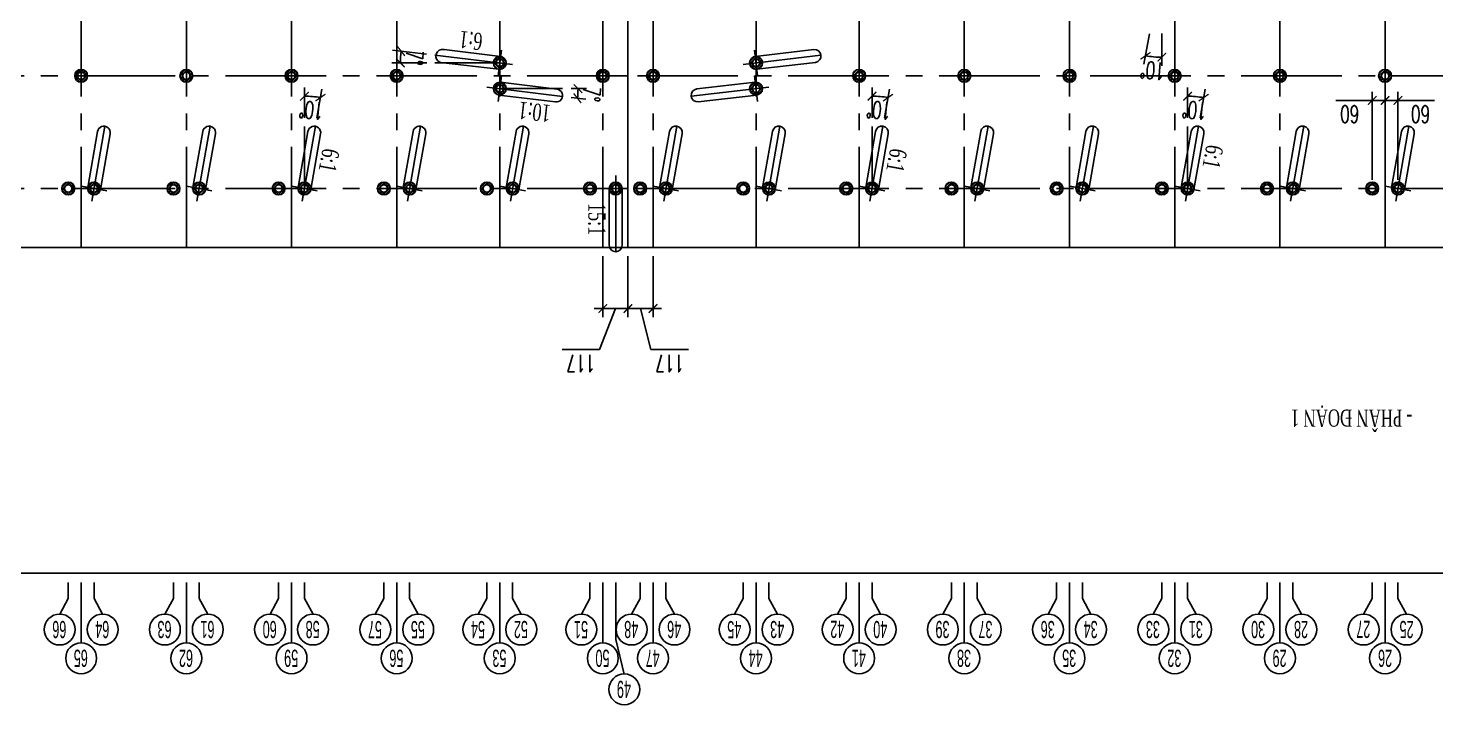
# Model space of a CAD drawing. Extents: x -57534 to 10615, y -13723 to 96319.
# Drawn here: x -20167 to -13610, y 45153 to 48304 of the extents above; entities that cross this region are included whole.
import ezdxf
from ezdxf.enums import TextEntityAlignment as Align

# ---------------------------------------------------------------- set-up
doc = ezdxf.new("R2010")
doc.units = 0
doc.header["$LTSCALE"] = 5
doc.header["$MEASUREMENT"] = 0
doc.linetypes.add('CENTER2', pattern=[1.125, 0.75, -0.125, 0.125, -0.125])
doc.layers.get('0').update_dxf_attribs({"linetype": 'CONTINUOUS'})
doc.layers.get('DEFPOINTS').update_dxf_attribs({"linetype": 'CONTINUOUS'})
for name, color, linetype in [('BORDER', 2, 'CONTINUOUS'), ('CENTER', 9, 'CENTER2'), ('DIMENSION', 4, 'CONTINUOUS'), ('HATCH', 7, 'CONTINUOUS'), ('Net vang', 2, 'CONTINUOUS'), ('PILE-D600', 20, 'CONTINUOUS'), ('TEXT', 3, 'CONTINUOUS')]:
    doc.layers.add(name, color=color, linetype=linetype)
doc.styles.add('DIM', font='romans.shx', dxfattribs={"width": 0.65})
doc.styles.get("Standard").update_dxf_attribs({"font": 'vn_vni.shx', "width": 0.9})
doc.styles.add('THUONG', font='vntimeh.shx', dxfattribs={"width": 0.65})
doc.dimstyles.new('400.Ph', dxfattribs={"dimscale": 400, "dimtxt": 0.2, "dimasz": 0.1, "dimexe": 0.1, "dimexo": 0.1, "dimgap": 0.06, "dimtad": 1, "dimdec": 0, "dimzin": 0, "dimdsep": 46, "dimtxsty": 'DIM', "dimblk": 'ARCHTICK', "dimcen": 0.15, "dimdle": 0.1, "dimclrd": 256, "dimclre": 7, "dimclrt": 6, "dimadec": 0, "dimazin": 0, "dimtfac": 1, "dimtdec": 0, "dimtix": 1, "dimtmove": 0, "dimatfit": 3, "dimfxl": 1, "dimtolj": 1, "dimtzin": 0, "dimarcsym": 0})

# ---------------------------------------------------------------- blocks, each defined once
blk = doc.blocks.new('_ArchTick')
at = {"color": 0, "linetype": 'ByBlock', "const_width": 0.15}
blk.add_lwpolyline([(-0.5, -0.5), (0.5, 0.5)], dxfattribs=at)
blk = doc.blocks.new('*D97')
at = {"layer": 'DEFPOINTS', "color": 0}
for p in [(-12849.1, 15143.5), (-50569.1, 13627.7), (-12849.1, 13627.7)]:
    blk.add_point(p, dxfattribs=at)
at = {"layer": 'DIMENSION', "color": 7, "lineweight": -2}
for p, q in [((-50569.1, 13667.7), (-50569.1, 15183.5)), ((-12849.1, 13667.7), (-12849.1, 15183.5))]:
    blk.add_line(p, q, dxfattribs=at)
at = {"layer": 'DIMENSION', "lineweight": -2}
blk.add_line((-50609.1, 15143.5), (-12809.1, 15143.5), dxfattribs=at)
at = {"layer": 'DIMENSION', "lineweight": -2, "xscale": 40, "yscale": 40, "zscale": 40, "rotation": 180}
blk.add_blockref('_ArchTick', (-50569.1, 15143.5), dxfattribs=at)
at = {"layer": 'DIMENSION', "lineweight": -2, "xscale": 40, "yscale": 40, "zscale": 40}
blk.add_blockref('_ArchTick', (-12849.1, 15143.5), dxfattribs=at)
at = {"layer": 'DIMENSION', "color": 6, "insert": (-31669.1, 15207.5), "char_height": 80, "attachment_point": 5, "style": 'DIM'}
blk.add_mtext('\\A1;37720', dxfattribs=at)
blk = doc.blocks.new('*D381')
at = {"layer": 'DEFPOINTS', "color": 0}
for p in [(-64663, 12738.3), (-64713.9, 12590.9), (-64662.8, 12592.7), (-64713.9, 12302.7), (-64724.3, 12243.6)]:
    blk.add_point(p, dxfattribs=at)
at = {"layer": 'DIMENSION', "color": 7, "lineweight": -2}
for p, q in [((-64713.9, 12630.9), (-64713.9, 12781.2)), ((-64655.8, 12632), (-64630.8, 12774))]:
    blk.add_line(p, q, dxfattribs=at)
at = {"layer": 'DIMENSION', "lineweight": -2}
blk.add_arc((-64713.9, 12302.7), 438.5, 80, 90, dxfattribs=at)
at = {"layer": 'DIMENSION', "lineweight": -2, "xscale": 40, "yscale": 40, "zscale": 40}
for p, rotation in [((-64713.9, 12741.2), 180.0000000000011), ((-64637.8, 12734.6), 350.0000000000073)]:
    blk.add_blockref('_ArchTick', p, dxfattribs=dict(at, rotation=rotation))
at = {"layer": 'DIMENSION', "color": 6, "insert": (-64670.1, 12803.3), "char_height": 80, "attachment_point": 5, "rotation": 355, "style": 'DIM'}
blk.add_mtext('\\A1;10°', dxfattribs=at)
blk = doc.blocks.new('*D382')
at = {"layer": 'DEFPOINTS', "color": 0}
for p in [(-63353.5, 13411.8), (-63363.9, 13352.7), (-63415, 13062.7), (-63363.9, 13063.1), (-63413.8, 12925.7)]:
    blk.add_point(p, dxfattribs=at)
at = {"layer": 'DIMENSION', "color": 7, "lineweight": -2}
for p, q in [((-63422, 13023.3), (-63445.5, 12890)), ((-63363.9, 13023.1), (-63363.9, 12882.8))]:
    blk.add_line(p, q, dxfattribs=at)
at = {"layer": 'DIMENSION', "lineweight": -2}
blk.add_arc((-63363.9, 13352.7), 429.9, 260, 270, dxfattribs=at)
at = {"layer": 'DIMENSION', "lineweight": -2, "xscale": 40, "yscale": 40, "zscale": 40}
for p, rotation in [((-63438.6, 12929.3), 170.0000000000086), ((-63363.9, 12922.8), 1.5987e-12)]:
    blk.add_blockref('_ArchTick', p, dxfattribs=dict(at, rotation=rotation))
at = {"layer": 'DIMENSION', "color": 6, "insert": (-63395.8, 12988.2), "char_height": 80, "attachment_point": 5, "rotation": 355, "style": 'DIM'}
blk.add_mtext('\\A1;10°', dxfattribs=at)
blk = doc.blocks.new('*D389')
at = {"layer": 'DEFPOINTS', "color": 0}
for p in [(-65813.9, 13352.7), (-65753.9, 13352.7), (-65753.9, 12942.5)]:
    blk.add_point(p, dxfattribs=at)
at = {"layer": 'DIMENSION', "color": 7, "lineweight": -2}
for p, q in [((-65813.9, 13312.7), (-65813.9, 12902.5)), ((-65753.9, 13312.7), (-65753.9, 12902.5))]:
    blk.add_line(p, q, dxfattribs=at)
at = {"layer": 'DIMENSION', "lineweight": -2}
for p, q in [((-65813.9, 12942.5), (-65983.6, 12942.5)), ((-65753.9, 12942.5), (-65853.9, 12942.5))]:
    blk.add_line(p, q, dxfattribs=at)
at = {"layer": 'DIMENSION', "lineweight": -2, "xscale": 40, "yscale": 40, "zscale": 40, "rotation": 180}
blk.add_blockref('_ArchTick', (-65813.9, 12942.5), dxfattribs=at)
at = {"layer": 'DIMENSION', "lineweight": -2, "xscale": 40, "yscale": 40, "zscale": 40}
blk.add_blockref('_ArchTick', (-65753.9, 12942.5), dxfattribs=at)
at = {"layer": 'DIMENSION', "color": 6, "insert": (-65918.8, 13006.5), "char_height": 80, "attachment_point": 5, "style": 'DIM'}
blk.add_mtext('\\A1;60', dxfattribs=at)
blk = doc.blocks.new('*D390')
at = {"layer": 'DEFPOINTS', "color": 0}
for p in [(-65753.9, 13352.7), (-65693.9, 13352.7), (-65753.9, 12942.5)]:
    blk.add_point(p, dxfattribs=at)
at = {"layer": 'DIMENSION', "color": 7, "lineweight": -2}
for p, q in [((-65753.9, 13312.7), (-65753.9, 12902.5)), ((-65693.9, 13312.7), (-65693.9, 12902.5))]:
    blk.add_line(p, q, dxfattribs=at)
at = {"layer": 'DIMENSION', "lineweight": -2}
for p, q in [((-65753.9, 12942.5), (-65653.9, 12942.5)), ((-65693.9, 12942.5), (-65524.2, 12942.5))]:
    blk.add_line(p, q, dxfattribs=at)
at = {"layer": 'DIMENSION', "lineweight": -2, "xscale": 40, "yscale": 40, "zscale": 40, "rotation": 180}
blk.add_blockref('_ArchTick', (-65753.9, 12942.5), dxfattribs=at)
at = {"layer": 'DIMENSION', "lineweight": -2, "xscale": 40, "yscale": 40, "zscale": 40}
blk.add_blockref('_ArchTick', (-65693.9, 12942.5), dxfattribs=at)
at = {"layer": 'DIMENSION', "color": 6, "insert": (-65589.1, 13006.5), "char_height": 80, "attachment_point": 5, "style": 'DIM'}
blk.add_mtext('\\A1;60', dxfattribs=at)
blk = doc.blocks.new('*D405')
at = {"layer": 'DEFPOINTS', "color": 0}
for p in [(-62226.9, 13911.5), (-62343.9, 13627.7), (-62226.9, 13627.7)]:
    blk.add_point(p, dxfattribs=at)
at = {"layer": 'DIMENSION', "lineweight": -2}
for p, q in [((-62334.4, 14102.6), (-62508.7, 14102.6)), ((-62285.4, 13911.5), (-62334.4, 14102.6)), ((-62383.9, 13911.5), (-62186.9, 13911.5))]:
    blk.add_line(p, q, dxfattribs=at)
at = {"layer": 'DIMENSION', "color": 7, "lineweight": -2}
for p, q in [((-62343.9, 13667.7), (-62343.9, 13951.5)), ((-62226.9, 13667.7), (-62226.9, 13951.5))]:
    blk.add_line(p, q, dxfattribs=at)
at = {"layer": 'DIMENSION', "lineweight": -2, "xscale": 40, "yscale": 40, "zscale": 40, "rotation": 180}
blk.add_blockref('_ArchTick', (-62343.9, 13911.5), dxfattribs=at)
at = {"layer": 'DIMENSION', "lineweight": -2, "xscale": 40, "yscale": 40, "zscale": 40}
blk.add_blockref('_ArchTick', (-62226.9, 13911.5), dxfattribs=at)
at = {"layer": 'DIMENSION', "color": 6, "insert": (-62421.6, 14166.6), "char_height": 80, "attachment_point": 5, "style": 'DIM'}
blk.add_mtext('\\A1;117', dxfattribs=at)
blk = doc.blocks.new('*D413')
at = {"layer": 'DEFPOINTS', "color": 0}
for p in [(-64823.5, 13411.8), (-64833.9, 13352.7), (-64885, 13062.7), (-64833.9, 13063.1), (-64883.8, 12925.8)]:
    blk.add_point(p, dxfattribs=at)
at = {"layer": 'DIMENSION', "color": 7, "lineweight": -2}
for p, q in [((-64892, 13023.3), (-64915.5, 12890)), ((-64833.9, 13023.1), (-64833.9, 12882.9))]:
    blk.add_line(p, q, dxfattribs=at)
at = {"layer": 'DIMENSION', "lineweight": -2}
blk.add_arc((-64833.9, 13352.7), 429.8, 260, 270, dxfattribs=at)
at = {"layer": 'DIMENSION', "lineweight": -2, "xscale": 40, "yscale": 40, "zscale": 40}
for p, rotation in [((-64908.6, 12929.4), 170.0000000000057), ((-64833.9, 12922.9), 359.999999999997)]:
    blk.add_blockref('_ArchTick', p, dxfattribs=dict(at, rotation=rotation))
at = {"layer": 'DIMENSION', "color": 6, "insert": (-64865.8, 12988.3), "char_height": 80, "attachment_point": 5, "rotation": 355, "style": 'DIM'}
blk.add_mtext('\\A1;10°', dxfattribs=at)
blk = doc.blocks.new('*D273')
at = {"layer": 'DEFPOINTS', "color": 0}
for p in [(-65148.4, 12775), (-65088.9, 12767.7), (-64788.7, 12767.7), (-64786.6, 12731.8), (-64627.7, 12731.2)]:
    blk.add_point(p, dxfattribs=at)
at = {"layer": 'DIMENSION', "color": 7, "lineweight": -2}
for p, q in [((-64748.7, 12767.7), (-64586.3, 12767.7)), ((-64746.9, 12727.1), (-64589.8, 12708.3))]:
    blk.add_line(p, q, dxfattribs=at)
at = {"layer": 'DIMENSION', "lineweight": -2}
blk.add_arc((-65087.2, 12767.7), 460.9, 353.19164, 360, dxfattribs=at)
at = {"layer": 'DIMENSION', "lineweight": -2, "xscale": 40, "yscale": 40, "zscale": 40}
for p, rotation in [((-64626.3, 12767.7), 89.99999999999969), ((-64629.5, 12713.1), 263.1916374492902)]:
    blk.add_blockref('_ArchTick', p, dxfattribs=dict(at, rotation=rotation))
at = {"layer": 'DIMENSION', "color": 6, "insert": (-64691, 12744.1), "char_height": 80, "attachment_point": 5, "rotation": 86.59582, "style": 'DIM'}
blk.add_mtext('\\A1;7°', dxfattribs=at)
blk = doc.blocks.new('*D274')
at = {"layer": 'DEFPOINTS', "color": 0}
for p in [(-65381.1, 12923.6), (-65452, 12917.3), (-65381.3, 12887.7), (-65088.9, 12887.7), (-65029.3, 12880.4)]:
    blk.add_point(p, dxfattribs=at)
at = {"layer": 'DIMENSION', "color": 7, "lineweight": -2}
for p, q in [((-65420.8, 12928.4), (-65490.2, 12937)), ((-65421.3, 12887.7), (-65493.2, 12887.7))]:
    blk.add_line(p, q, dxfattribs=at)
at = {"layer": 'DIMENSION', "lineweight": -2}
blk.add_arc((-65088.9, 12887.7), 364.4, 173, 180, dxfattribs=at)
at = {"layer": 'DIMENSION', "lineweight": -2, "xscale": 40, "yscale": 40, "zscale": 40}
for p, rotation in [((-65450.5, 12932.1), 82.99999999999228), ((-65453.2, 12887.7), 270)]:
    blk.add_blockref('_ArchTick', p, dxfattribs=dict(at, rotation=rotation))
at = {"layer": 'DIMENSION', "color": 6, "insert": (-65516.4, 12913.8), "char_height": 80, "attachment_point": 5, "rotation": 86.5, "style": 'DIM'}
blk.add_mtext('\\A1;7°', dxfattribs=at)
blk = doc.blocks.new('*D277')
at = {"layer": 'DEFPOINTS', "color": 0}
for p in [(-64168.4, 13411.8), (-64178.9, 13352.7), (-64230, 13062.7), (-64178.9, 13063.1), (-64228.8, 12925.7)]:
    blk.add_point(p, dxfattribs=at)
at = {"layer": 'DIMENSION', "color": 7, "lineweight": -2}
for p, q in [((-64236.9, 13023.3), (-64260.5, 12890)), ((-64178.9, 13023.1), (-64178.9, 12882.8))]:
    blk.add_line(p, q, dxfattribs=at)
at = {"layer": 'DIMENSION', "lineweight": -2}
blk.add_arc((-64178.9, 13352.7), 429.9, 260, 270, dxfattribs=at)
at = {"layer": 'DIMENSION', "lineweight": -2, "xscale": 40, "yscale": 40, "zscale": 40, "rotation": 170.0000000000083}
blk.add_blockref('_ArchTick', (-64253.5, 12929.3), dxfattribs=at)
at = {"layer": 'DIMENSION', "lineweight": -2, "xscale": 40, "yscale": 40, "zscale": 40}
blk.add_blockref('_ArchTick', (-64178.9, 12922.8), dxfattribs=at)
at = {"layer": 'DIMENSION', "color": 6, "insert": (-64210.8, 12988.2), "char_height": 80, "attachment_point": 5, "rotation": 355, "style": 'DIM'}
blk.add_mtext('\\A1;10°', dxfattribs=at)
blk = doc.blocks.new('*D279')
at = {"layer": 'DEFPOINTS', "color": 0}
for p in [(-65568.9, 13911.5), (-65685.9, 13627.7), (-65568.9, 13627.7)]:
    blk.add_point(p, dxfattribs=at)
at = {"layer": 'DIMENSION', "lineweight": -2}
for p, q in [((-65627.4, 13911.5), (-65553.9, 14102.8)), ((-65553.9, 14102.8), (-65379.6, 14102.8)), ((-65725.9, 13911.5), (-65528.9, 13911.5))]:
    blk.add_line(p, q, dxfattribs=at)
at = {"layer": 'DIMENSION', "color": 7, "lineweight": -2}
for p, q in [((-65685.9, 13667.7), (-65685.9, 13951.5)), ((-65568.9, 13667.7), (-65568.9, 13951.5))]:
    blk.add_line(p, q, dxfattribs=at)
at = {"layer": 'DIMENSION', "lineweight": -2, "xscale": 40, "yscale": 40, "zscale": 40, "rotation": 180}
blk.add_blockref('_ArchTick', (-65685.9, 13911.5), dxfattribs=at)
at = {"layer": 'DIMENSION', "lineweight": -2, "xscale": 40, "yscale": 40, "zscale": 40}
blk.add_blockref('_ArchTick', (-65568.9, 13911.5), dxfattribs=at)
at = {"layer": 'DIMENSION', "color": 6, "insert": (-65466.7, 14166.8), "char_height": 80, "attachment_point": 5, "style": 'DIM'}
blk.add_mtext('\\A1;117', dxfattribs=at)
blk = doc.blocks.new('pd1')
at = {"layer": 'HATCH'}
h = blk.add_hatch(dxfattribs=at)
h.set_pattern_fill('ANSI31', color=256, scale=50, style=0)
h.set_pattern_definition([(45, (-57745.1506, -6280.5305), (-4.4194174, 4.4194174), [])])
h.paths.add_polyline_path([(-65843.9, 13352.7, 1), (-65783.9, 13352.7, 1)])
h.paths.add_polyline_path([(-65796.9, 13352.7, -1), (-65830.9, 13352.7, -1)], flags=16)
h = blk.add_hatch(dxfattribs=at)
h.set_pattern_fill('ANSI31', color=256, scale=50, style=0)
h.set_pattern_definition([(45, (-57625.1506, -6280.5305), (-4.4194174, 4.4194174), [])])
h.paths.add_polyline_path([(-65723.9, 13352.7, 1), (-65663.9, 13352.7, 1)])
h.paths.add_polyline_path([(-65676.9, 13352.7, -1), (-65710.9, 13352.7, -1)], flags=16)
h = blk.add_hatch(dxfattribs=at)
h.set_pattern_fill('ANSI31', color=256, scale=50, style=0)
h.set_pattern_definition([(45, (-57255.1506, -6280.5305), (-4.4194174, 4.4194174), [])])
h.paths.add_polyline_path([(-65353.9, 13352.7, 1), (-65293.9, 13352.7, 1)])
h.paths.add_polyline_path([(-65306.9, 13352.7, -1), (-65340.9, 13352.7, -1)], flags=16)
h = blk.add_hatch(dxfattribs=at)
h.set_pattern_fill('ANSI31', color=256, scale=50, style=0)
h.set_pattern_definition([(45, (-57135.1506, -6280.5305), (-4.4194174, 4.4194174), [])])
h.paths.add_polyline_path([(-65233.9, 13352.7, 1), (-65173.9, 13352.7, 1)])
h.paths.add_polyline_path([(-65186.9, 13352.7, -1), (-65220.9, 13352.7, -1)], flags=16)
h = blk.add_hatch(dxfattribs=at)
h.set_pattern_fill('ANSI31', color=256, scale=50, style=0)
h.set_pattern_definition([(45, (-56765.1506, -6280.5305), (-4.4194174, 4.4194174), [])])
h.paths.add_polyline_path([(-64863.9, 13352.7, 1), (-64803.9, 13352.7, 1)])
h.paths.add_polyline_path([(-64816.9, 13352.7, -1), (-64850.9, 13352.7, -1)], flags=16)
h = blk.add_hatch(dxfattribs=at)
h.set_pattern_fill('ANSI31', color=256, scale=50, style=0)
h.set_pattern_definition([(45, (-56645.1506, -6280.5305), (-4.4194174, 4.4194174), [])])
h.paths.add_polyline_path([(-64743.9, 13352.7, 1), (-64683.9, 13352.7, 1)])
h.paths.add_polyline_path([(-64696.9, 13352.7, -1), (-64730.9, 13352.7, -1)], flags=16)
h = blk.add_hatch(dxfattribs=at)
h.set_pattern_fill('ANSI31', color=256, scale=50, style=0)
h.set_pattern_definition([(45, (-56275.1506, -6280.5305), (-4.4194174, 4.4194174), [])])
h.paths.add_polyline_path([(-64373.9, 13352.7, 1), (-64313.9, 13352.7, 1)])
h.paths.add_polyline_path([(-64326.9, 13352.7, -1), (-64360.9, 13352.7, -1)], flags=16)
h = blk.add_hatch(dxfattribs=at)
h.set_pattern_fill('ANSI31', color=256, scale=50, style=0)
h.set_pattern_definition([(45, (-56155.1506, -6280.5305), (-4.4194174, 4.4194174), [])])
h.paths.add_polyline_path([(-64253.9, 13352.7, 1), (-64193.9, 13352.7, 1)])
h.paths.add_polyline_path([(-64206.9, 13352.7, -1), (-64240.9, 13352.7, -1)], flags=16)
h = blk.add_hatch(dxfattribs=at)
h.set_pattern_fill('ANSI31', color=256, scale=50, style=0)
h.set_pattern_definition([(45, (-55785.1506, -6280.5305), (-4.4194174, 4.4194174), [])])
h.paths.add_polyline_path([(-63883.9, 13352.7, 1), (-63823.9, 13352.7, 1)])
h.paths.add_polyline_path([(-63836.9, 13352.7, -1), (-63870.9, 13352.7, -1)], flags=16)
h = blk.add_hatch(dxfattribs=at)
h.set_pattern_fill('ANSI31', color=256, scale=50, style=0)
h.set_pattern_definition([(45, (-55665.1506, -6280.5305), (-4.4194174, 4.4194174), [])])
h.paths.add_polyline_path([(-63763.9, 13352.7, 1), (-63703.9, 13352.7, 1)])
h.paths.add_polyline_path([(-63716.9, 13352.7, -1), (-63750.9, 13352.7, -1)], flags=16)
h = blk.add_hatch(dxfattribs=at)
h.set_pattern_fill('ANSI31', color=256, scale=50, style=0)
h.set_pattern_definition([(45, (-55295.1506, -6280.5305), (-4.4194174, 4.4194174), [])])
h.paths.add_polyline_path([(-63393.9, 13352.7, 1), (-63333.9, 13352.7, 1)])
h.paths.add_polyline_path([(-63346.9, 13352.7, -1), (-63380.9, 13352.7, -1)], flags=16)
h = blk.add_hatch(dxfattribs=at)
h.set_pattern_fill('ANSI31', color=256, scale=50, style=0)
h.set_pattern_definition([(45, (-55175.1506, -6280.5305), (-4.4194174, 4.4194174), [])])
h.paths.add_polyline_path([(-63273.9, 13352.7, 1), (-63213.9, 13352.7, 1)])
h.paths.add_polyline_path([(-63226.9, 13352.7, -1), (-63260.9, 13352.7, -1)], flags=16)
h = blk.add_hatch(dxfattribs=at)
h.set_pattern_fill('ANSI31', color=256, scale=50, style=0)
h.set_pattern_definition([(45, (-54815.1506, -6280.5305), (-4.4194174, 4.4194174), [])])
h.paths.add_polyline_path([(-62913.9, 13352.7, 1), (-62853.9, 13352.7, 1)])
h.paths.add_polyline_path([(-62866.9, 13352.7, -1), (-62900.9, 13352.7, -1)], flags=16)
h = blk.add_hatch(dxfattribs=at)
h.set_pattern_fill('ANSI31', color=256, scale=50, style=0)
h.set_pattern_definition([(45, (-54695.1506, -6280.5305), (-4.4194174, 4.4194174), [])])
h.paths.add_polyline_path([(-62793.9, 13352.7, 1), (-62733.9, 13352.7, 1)])
h.paths.add_polyline_path([(-62746.9, 13352.7, -1), (-62780.9, 13352.7, -1)], flags=16)
h = blk.add_hatch(dxfattribs=at)
h.set_pattern_fill('ANSI31', color=256, scale=50, style=0)
h.set_pattern_definition([(45, (-54335.1506, -6280.5305), (-4.4194174, 4.4194174), [])])
h.paths.add_polyline_path([(-62433.9, 13352.7, 1), (-62373.9, 13352.7, 1)])
h.paths.add_polyline_path([(-62386.9, 13352.7, -1), (-62420.9, 13352.7, -1)], flags=16)
h = blk.add_hatch(dxfattribs=at)
h.set_pattern_fill('ANSI31', color=256, scale=50, style=0)
h.set_pattern_definition([(45, (-54215.1506, -6280.5305), (-4.4194174, 4.4194174), [])])
h.paths.add_polyline_path([(-62313.9, 13352.7, 1), (-62253.9, 13352.7, 1)])
h.paths.add_polyline_path([(-62266.9, 13352.7, -1), (-62300.9, 13352.7, -1)], flags=16)
h = blk.add_hatch(dxfattribs=at)
h.set_pattern_fill('ANSI31', color=256, scale=50, angle=90, style=0)
h.set_pattern_definition([(45, (-82457.142, 20956.461), (4.4194174, -4.4194174), [])])
h.paths.add_polyline_path([(-62823.9, 12857.7, -1), (-62823.9, 12917.7, -1)])
h.paths.add_polyline_path([(-62823.9, 12904.7, 1), (-62823.9, 12870.7, 1)], flags=16)
h = blk.add_hatch(dxfattribs=at)
h.set_pattern_fill('ANSI31', color=256, scale=50, style=0)
h.set_pattern_definition([(45, (-57685.1506, -6805.5305), (-4.4194174, 4.4194174), [])])
h.paths.add_polyline_path([(-65783.9, 12827.7, 1), (-65723.9, 12827.7, 1)])
h.paths.add_polyline_path([(-65736.9, 12827.7, -1), (-65770.9, 12827.7, -1)], flags=16)
h = blk.add_hatch(dxfattribs=at)
h.set_pattern_fill('ANSI31', color=256, scale=50, style=0)
h.set_pattern_definition([(45, (-57195.1506, -6805.5305), (-4.4194174, 4.4194174), [])])
h.paths.add_polyline_path([(-65293.9, 12827.7, 1), (-65233.9, 12827.7, 1)])
h.paths.add_polyline_path([(-65246.9, 12827.7, -1), (-65280.9, 12827.7, -1)], flags=16)
h = blk.add_hatch(dxfattribs=at)
h.set_pattern_fill('ANSI31', color=256, scale=50, style=0)
h.set_pattern_definition([(45, (-56705.1506, -6805.5305), (-4.4194174, 4.4194174), [])])
h.paths.add_polyline_path([(-64803.9, 12827.7, 1), (-64743.9, 12827.7, 1)])
h.paths.add_polyline_path([(-64756.9, 12827.7, -1), (-64790.9, 12827.7, -1)], flags=16)
h = blk.add_hatch(dxfattribs=at)
h.set_pattern_fill('ANSI31', color=256, scale=50, style=0)
h.set_pattern_definition([(45, (-56215.1506, -6805.5305), (-4.4194174, 4.4194174), [])])
h.paths.add_polyline_path([(-64313.9, 12827.7, 1), (-64253.9, 12827.7, 1)])
h.paths.add_polyline_path([(-64266.9, 12827.7, -1), (-64300.9, 12827.7, -1)], flags=16)
h = blk.add_hatch(dxfattribs=at)
h.set_pattern_fill('ANSI31', color=256, scale=50, style=0)
h.set_pattern_definition([(45, (-55725.1506, -6805.5305), (-4.4194174, 4.4194174), [])])
h.paths.add_polyline_path([(-63823.9, 12827.7, 1), (-63763.9, 12827.7, 1)])
h.paths.add_polyline_path([(-63776.9, 12827.7, -1), (-63810.9, 12827.7, -1)], flags=16)
h = blk.add_hatch(dxfattribs=at)
h.set_pattern_fill('ANSI31', color=256, scale=50, style=0)
h.set_pattern_definition([(45, (-55235.1506, -6805.5305), (-4.4194174, 4.4194174), [])])
h.paths.add_polyline_path([(-63333.9, 12827.7, 1), (-63273.9, 12827.7, 1)])
h.paths.add_polyline_path([(-63286.9, 12827.7, -1), (-63320.9, 12827.7, -1)], flags=16)
h = blk.add_hatch(dxfattribs=at)
h.set_pattern_fill('ANSI31', color=256, scale=50, style=0)
h.set_pattern_definition([(45, (-54275.1506, -6805.5305), (-4.4194174, 4.4194174), [])])
h.paths.add_polyline_path([(-62373.9, 12827.7, 1), (-62313.9, 12827.7, 1)])
h.paths.add_polyline_path([(-62326.9, 12827.7, -1), (-62360.9, 12827.7, -1)], flags=16)
h = blk.add_hatch(dxfattribs=at)
h.set_pattern_fill('ANSI31', color=256, scale=50, angle=90, style=0)
h.set_pattern_definition([(45, (-82457.142, 20836.461), (4.4194174, -4.4194174), [])])
h.paths.add_polyline_path([(-62823.9, 12737.7, -1), (-62823.9, 12797.7, -1)])
h.paths.add_polyline_path([(-62823.9, 12784.7, 1), (-62823.9, 12750.7, 1)], flags=16)
at = {"layer": 'BORDER'}
for points in [[(-69770.9, 13627.7), (-62226.9, 13627.7)], [(-62226.9, 13627.7), (-62226.9, 11227.7), (-69770.9, 11227.7), (-69770.9, 13627.7)]]:
    blk.add_lwpolyline(points, dxfattribs=at)
at = {"layer": 'CENTER', "ltscale": 125}
for p, q in [((-65753.9, 13627.7), (-65753.9, 11227.7)), ((-65263.9, 13627.7), (-65263.9, 11227.7)), ((-64773.9, 13627.7), (-64773.9, 11227.7)), ((-64283.9, 13627.7), (-64283.9, 11227.7)), ((-63793.9, 13627.7), (-63793.9, 11227.7)), ((-63303.9, 13627.7), (-63303.9, 11227.7)), ((-62823.9, 13627.7), (-62823.9, 11227.7)), ((-62343.9, 13627.7), (-62343.9, 11227.7)), ((-65803.5, 13411.8), (-65865, 13062.7)), ((-65313.5, 13411.8), (-65375, 13062.7)), ((-64823.5, 13411.8), (-64885, 13062.7)), ((-64333.5, 13411.8), (-64395, 13062.7)), ((-63843.5, 13411.8), (-63905, 13062.7)), ((-63353.5, 13411.8), (-63415, 13062.7)), ((-62873.5, 13411.8), (-62935, 13062.7)), ((-62393.5, 13411.8), (-62455, 13062.7)), ((-69770.9, 13352.7), (-62226.9, 13352.7)), ((-65754.8, 13342.3), (-65873, 13363.1)), ((-65264.8, 13342.3), (-65383, 13363.1)), ((-64774.8, 13342.3), (-64893, 13363.1)), ((-64284.8, 13342.3), (-64403, 13363.1)), ((-63794.8, 13342.3), (-63913, 13363.1)), ((-63304.8, 13342.3), (-63423, 13363.1)), ((-62824.8, 13342.3), (-62943, 13363.1)), ((-62344.8, 13342.3), (-62463, 13363.1)), ((-62883.5, 12880.7), (-62521.5, 12922)), ((-62830.9, 12947.3), (-62816.9, 12828.1)), ((-69770.9, 12827.7), (-62226.9, 12827.7)), ((-62816.6, 12708.1), (-62831.2, 12827.2)), ((-62764.4, 12775), (-63126.2, 12731.8))]:
    blk.add_line(p, q, dxfattribs=at)
at = {"layer": 'DIMENSION', "color": 7}
blk.add_line((-62343.9, 13667.7), (-62343.9, 13951.5), dxfattribs=at)
at = {"layer": 'DIMENSION'}
for p, q in [((-64833.9, 13352.7), (-64833.9, 13063.1)), ((-63363.9, 13352.7), (-63363.9, 13063.1))]:
    blk.add_line(p, q, dxfattribs=at)
at = {"layer": 'Net vang'}
for p, q in [((-65753.9, 15187.4), (-65753.9, 15468.1)), ((-65263.9, 15187.4), (-65263.9, 15468.1)), ((-64773.9, 15187.4), (-64773.9, 15468.1)), ((-64283.9, 15187.4), (-64283.9, 15468.1)), ((-63793.9, 15187.4), (-63793.9, 15468.1)), ((-63303.9, 15187.4), (-63303.9, 15468.1)), ((-62823.9, 15187.4), (-62823.9, 15468.1)), ((-62343.9, 15187.4), (-62343.9, 15468.1)), ((-65813.9, 15262.4), (-65853.9, 15334.2)), ((-65693.9, 15262.4), (-65653.9, 15334.2)), ((-65323.9, 15262.4), (-65363.9, 15334.2)), ((-65203.9, 15262.4), (-65163.9, 15334.2)), ((-64833.9, 15262.4), (-64873.9, 15334.2)), ((-64713.9, 15262.4), (-64673.9, 15334.2)), ((-64343.9, 15262.4), (-64383.9, 15334.2)), ((-64223.9, 15262.4), (-64183.9, 15334.2)), ((-63853.9, 15262.4), (-63893.9, 15334.2)), ((-63733.9, 15262.4), (-63693.9, 15334.2)), ((-63363.9, 15262.4), (-63403.9, 15334.2)), ((-63243.9, 15262.4), (-63203.9, 15334.2)), ((-62883.9, 15262.4), (-62923.9, 15334.2)), ((-62763.9, 15262.4), (-62723.9, 15334.2)), ((-62403.9, 15262.4), (-62443.9, 15334.2)), ((-62283.9, 15262.4), (-62243.9, 15334.2)), ((-65813.9, 15187.4), (-65813.9, 15262.4)), ((-65693.9, 15187.4), (-65693.9, 15262.4)), ((-65323.9, 15187.4), (-65323.9, 15262.4)), ((-65203.9, 15187.4), (-65203.9, 15262.4)), ((-64833.9, 15187.4), (-64833.9, 15262.4)), ((-64713.9, 15187.4), (-64713.9, 15262.4)), ((-64343.9, 15187.4), (-64343.9, 15262.4)), ((-64223.9, 15187.4), (-64223.9, 15262.4)), ((-63853.9, 15187.4), (-63853.9, 15262.4)), ((-63733.9, 15187.4), (-63733.9, 15262.4)), ((-63363.9, 15187.4), (-63363.9, 15262.4)), ((-63243.9, 15187.4), (-63243.9, 15262.4)), ((-62883.9, 15187.4), (-62883.9, 15262.4)), ((-62763.9, 15187.4), (-62763.9, 15262.4)), ((-62403.9, 15187.4), (-62403.9, 15262.4)), ((-62283.9, 15187.4), (-62283.9, 15262.4))]:
    blk.add_line(p, q, dxfattribs=at)
for centre in [(-65753.9, 15540.1), (-65263.9, 15540.1), (-64773.9, 15540.1), (-64283.9, 15540.1), (-63793.9, 15540.1), (-63303.9, 15540.1), (-62823.9, 15540.1), (-62343.9, 15540.1), (-65853.9, 15406.2), (-65653.9, 15406.2), (-65363.9, 15406.2), (-65163.9, 15406.2), (-64873.9, 15406.2), (-64673.9, 15406.2), (-64383.9, 15406.2), (-64183.9, 15406.2), (-63893.9, 15406.2), (-63693.9, 15406.2), (-63403.9, 15406.2), (-63203.9, 15406.2), (-62923.9, 15406.2), (-62723.9, 15406.2), (-62443.9, 15406.2), (-62243.9, 15406.2)]:
    blk.add_circle(centre, 72, dxfattribs=at)
at = {"layer": 'PILE-D600', "linetype": 'Continuous', "ltscale": 0.7}
for points in [[(-65843.5, 13357.9), (-65889.4, 13097.5, 1), (-65830.3, 13087.1), (-65784.4, 13347.5)], [(-65353.5, 13357.9), (-65399.4, 13097.5, 1), (-65340.3, 13087.1), (-65294.4, 13347.5)], [(-64863.5, 13357.9), (-64909.4, 13097.5, 1), (-64850.3, 13087.1), (-64804.4, 13347.5)], [(-64373.5, 13357.9), (-64419.4, 13097.5, 1), (-64360.3, 13087.1), (-64314.4, 13347.5)], [(-63883.5, 13357.9), (-63929.4, 13097.5, 1), (-63870.3, 13087.1), (-63824.4, 13347.5)], [(-63393.5, 13357.9), (-63439.4, 13097.5, 1), (-63380.3, 13087.1), (-63334.4, 13347.5)], [(-62913.5, 13357.9), (-62959.4, 13097.5, 1), (-62900.3, 13087.1), (-62854.4, 13347.5)], [(-62433.5, 13357.9), (-62479.4, 13097.5, 1), (-62420.3, 13087.1), (-62374.4, 13347.5)], [(-62820.4, 12857.9), (-62547.8, 12888.7, 1), (-62554.8, 12948.3), (-62827.4, 12917.5)], [(-62827.6, 12797.5), (-63100, 12765.2, 1), (-63092.7, 12705.7), (-62820.3, 12737.9)]]:
    blk.add_lwpolyline(points, format="xyb", dxfattribs=at)
for centre, radius in [((-65813.9, 13352.7), 30), ((-65693.9, 13352.7), 30), ((-65323.9, 13352.7), 30), ((-65203.9, 13352.7), 30), ((-64833.9, 13352.7), 30), ((-64713.9, 13352.7), 30), ((-64343.9, 13352.7), 30), ((-64223.9, 13352.7), 30), ((-63853.9, 13352.7), 30), ((-63733.9, 13352.7), 30), ((-63363.9, 13352.7), 30), ((-63243.9, 13352.7), 30), ((-62883.9, 13352.7), 30), ((-62763.9, 13352.7), 30), ((-62403.9, 13352.7), 30), ((-62283.9, 13352.7), 30), ((-65813.9, 13352.7), 17), ((-65693.9, 13352.7), 17), ((-65323.9, 13352.7), 17), ((-65203.9, 13352.7), 17), ((-64833.9, 13352.7), 17), ((-64713.9, 13352.7), 17), ((-64343.9, 13352.7), 17), ((-64223.9, 13352.7), 17), ((-63853.9, 13352.7), 17), ((-63733.9, 13352.7), 17), ((-63363.9, 13352.7), 17), ((-63243.9, 13352.7), 17), ((-62883.9, 13352.7), 17), ((-62763.9, 13352.7), 17), ((-62403.9, 13352.7), 17), ((-62283.9, 13352.7), 17), ((-62823.9, 12887.7), 30), ((-65753.9, 12827.7), 30), ((-65263.9, 12827.7), 30), ((-64773.9, 12827.7), 30), ((-64283.9, 12827.7), 30), ((-63793.9, 12827.7), 30), ((-63303.9, 12827.7), 30), ((-62823.9, 12887.7), 17), ((-62343.9, 12827.7), 30), ((-65753.9, 12827.7), 17), ((-65263.9, 12827.7), 17), ((-64773.9, 12827.7), 17), ((-64283.9, 12827.7), 17), ((-63793.9, 12827.7), 17), ((-63303.9, 12827.7), 17), ((-62823.9, 12767.7), 30), ((-62343.9, 12827.7), 17), ((-62823.9, 12767.7), 17)]:
    blk.add_circle(centre, radius, dxfattribs=at)
at = {"layer": 'DIMENSION', "xscale": 40, "yscale": 40, "zscale": 40}
blk.add_blockref('_ArchTick', (-62343.9, 13911.5), dxfattribs=at)
at = {"layer": 'TEXT', "style": 'THUONG', "width": 0.7}
for p in [(-64899, 13140.4), (-63426, 13157.2)]:
    blk.add_text('6:1', height=80, rotation=79.57092, dxfattribs=at).set_placement(p, align=Align.BOTTOM_LEFT)
at = {"layer": 'DIMENSION'}
dim = blk.add_linear_dim(base=(-62226.9, 13911.5), p1=(-62343.9, 13627.7), p2=(-62226.9, 13627.7), dimstyle='400.Ph', override={"dimtmove": 1}, dxfattribs=at)
dim.commit()
dim.dimension.update_dxf_attribs({"geometry": '*D405', "text_midpoint": (-62358.4, 14102.6), "dimtype": 128})
for base, line1, line2, picture, middle in [((-64883.8, 12925.8), ((-64833.9, 13352.7), (-64833.9, 13063.1)), ((-64823.5, 13411.8), (-64885, 13062.7)), '*D413', (-64865.8, 12988.3)), ((-63413.8, 12925.7), ((-63363.9, 13352.7), (-63363.9, 13063.1)), ((-63353.5, 13411.8), (-63415, 13062.7)), '*D382', (-63395.8, 12988.2)), ((-64663, 12738.3), ((-64724.3, 12243.6), (-64662.8, 12592.7)), ((-64713.9, 12302.7), (-64713.9, 12590.9)), '*D381', (-64670.1, 12803.3))]:
    dim = blk.add_angular_dim_2l(base=base, line1=line1, line2=line2, dimstyle='400.Ph', dxfattribs=at)
    dim.commit()
    dim.dimension.update_dxf_attribs({"geometry": picture, "text_midpoint": middle})
dim = blk.add_linear_dim(base=(-65753.9, 12942.5), p1=(-65813.9, 13352.7), p2=(-65753.9, 13352.7), dimstyle='400.Ph', dxfattribs=at)
dim.commit()
dim.dimension.update_dxf_attribs({"geometry": '*D389', "text_midpoint": (-65918.8, 12942.5), "dimtype": 128})
dim = blk.add_linear_dim(base=(-65753.9, 12942.5), p1=(-65693.9, 13352.7), p2=(-65753.9, 13352.7), angle=180, dimstyle='400.Ph', dxfattribs=at)
dim.commit()
dim.dimension.update_dxf_attribs({"geometry": '*D390', "text_midpoint": (-65589.1, 12942.5), "dimtype": 128})
blk = doc.blocks.new('pd2')
at = {"layer": 'HATCH'}
h = blk.add_hatch(dxfattribs=at)
h.set_pattern_fill('ANSI31', color=256, scale=50, style=0)
h.set_pattern_definition([(45, (-57560.098, -6280.5305), (-4.4194174, 4.4194174), [])])
h.paths.add_polyline_path([(-65658.9, 13352.7, 1), (-65598.9, 13352.7, 1)])
h.paths.add_polyline_path([(-65611.9, 13352.7, -1), (-65645.9, 13352.7, -1)], flags=16)
h = blk.add_hatch(dxfattribs=at)
h.set_pattern_fill('ANSI31', color=256, scale=50, style=0)
h.set_pattern_definition([(45, (-57440.098, -6280.5305), (-4.4194174, 4.4194174), [])])
h.paths.add_polyline_path([(-65538.9, 13352.7, 1), (-65478.9, 13352.7, 1)])
h.paths.add_polyline_path([(-65491.9, 13352.7, -1), (-65525.9, 13352.7, -1)], flags=16)
h = blk.add_hatch(dxfattribs=at)
h.set_pattern_fill('ANSI31', color=256, scale=50, style=0)
h.set_pattern_definition([(45, (-57080.098, -6280.5305), (-4.4194174, 4.4194174), [])])
h.paths.add_polyline_path([(-65178.9, 13352.7, 1), (-65118.9, 13352.7, 1)])
h.paths.add_polyline_path([(-65131.9, 13352.7, -1), (-65165.9, 13352.7, -1)], flags=16)
h = blk.add_hatch(dxfattribs=at)
h.set_pattern_fill('ANSI31', color=256, scale=50, style=0)
h.set_pattern_definition([(45, (-56960.098, -6280.5305), (-4.4194174, 4.4194174), [])])
h.paths.add_polyline_path([(-65058.9, 13352.7, 1), (-64998.9, 13352.7, 1)])
h.paths.add_polyline_path([(-65011.9, 13352.7, -1), (-65045.9, 13352.7, -1)], flags=16)
h = blk.add_hatch(dxfattribs=at)
h.set_pattern_fill('ANSI31', color=256, scale=50, style=0)
h.set_pattern_definition([(45, (-56600.098, -6280.5305), (-4.4194174, 4.4194174), [])])
h.paths.add_polyline_path([(-64698.9, 13352.7, 1), (-64638.9, 13352.7, 1)])
h.paths.add_polyline_path([(-64651.9, 13352.7, -1), (-64685.9, 13352.7, -1)], flags=16)
h = blk.add_hatch(dxfattribs=at)
h.set_pattern_fill('ANSI31', color=256, scale=50, style=0)
h.set_pattern_definition([(45, (-56480.098, -6280.5305), (-4.4194174, 4.4194174), [])])
h.paths.add_polyline_path([(-64578.9, 13352.7, 1), (-64518.9, 13352.7, 1)])
h.paths.add_polyline_path([(-64531.9, 13352.7, -1), (-64565.9, 13352.7, -1)], flags=16)
h = blk.add_hatch(dxfattribs=at)
h.set_pattern_fill('ANSI31', color=256, scale=50, style=0)
h.set_pattern_definition([(45, (-56110.098, -6280.5305), (-4.4194174, 4.4194174), [])])
h.paths.add_polyline_path([(-64208.9, 13352.7, 1), (-64148.9, 13352.7, 1)])
h.paths.add_polyline_path([(-64161.9, 13352.7, -1), (-64195.9, 13352.7, -1)], flags=16)
h = blk.add_hatch(dxfattribs=at)
h.set_pattern_fill('ANSI31', color=256, scale=50, style=0)
h.set_pattern_definition([(45, (-55990.098, -6280.5305), (-4.4194174, 4.4194174), [])])
h.paths.add_polyline_path([(-64088.9, 13352.7, 1), (-64028.9, 13352.7, 1)])
h.paths.add_polyline_path([(-64041.9, 13352.7, -1), (-64075.9, 13352.7, -1)], flags=16)
h = blk.add_hatch(dxfattribs=at)
h.set_pattern_fill('ANSI31', color=256, scale=50, style=0)
h.set_pattern_definition([(45, (-55620.098, -6280.5305), (-4.4194174, 4.4194174), [])])
h.paths.add_polyline_path([(-63718.9, 13352.7, 1), (-63658.9, 13352.7, 1)])
h.paths.add_polyline_path([(-63671.9, 13352.7, -1), (-63705.9, 13352.7, -1)], flags=16)
h = blk.add_hatch(dxfattribs=at)
h.set_pattern_fill('ANSI31', color=256, scale=50, style=0)
h.set_pattern_definition([(45, (-55500.098, -6280.5305), (-4.4194174, 4.4194174), [])])
h.paths.add_polyline_path([(-63598.9, 13352.7, 1), (-63538.9, 13352.7, 1)])
h.paths.add_polyline_path([(-63551.9, 13352.7, -1), (-63585.9, 13352.7, -1)], flags=16)
h = blk.add_hatch(dxfattribs=at)
h.set_pattern_fill('ANSI31', color=256, scale=50, style=0)
h.set_pattern_definition([(45, (-55130.098, -6280.5305), (-4.4194174, 4.4194174), [])])
h.paths.add_polyline_path([(-63228.9, 13352.7, 1), (-63168.9, 13352.7, 1)])
h.paths.add_polyline_path([(-63181.9, 13352.7, -1), (-63215.9, 13352.7, -1)], flags=16)
h = blk.add_hatch(dxfattribs=at)
h.set_pattern_fill('ANSI31', color=256, scale=50, style=0)
h.set_pattern_definition([(45, (-55010.098, -6280.5305), (-4.4194174, 4.4194174), [])])
h.paths.add_polyline_path([(-63108.9, 13352.7, 1), (-63048.9, 13352.7, 1)])
h.paths.add_polyline_path([(-63061.9, 13352.7, -1), (-63095.9, 13352.7, -1)], flags=16)
h = blk.add_hatch(dxfattribs=at)
h.set_pattern_fill('ANSI31', color=256, scale=50, angle=90, style=0)
h.set_pattern_definition([(135, (-45455.647, 20956.461), (-4.4194174, -4.4194174), [])])
h.paths.add_polyline_path([(-65088.9, 12857.7, 1), (-65088.9, 12917.7, 1)])
h.paths.add_polyline_path([(-65088.9, 12904.7, -1), (-65088.9, 12870.7, -1)], flags=16)
h = blk.add_hatch(dxfattribs=at)
h.set_pattern_fill('ANSI31', color=256, scale=50, style=0)
h.set_pattern_definition([(45, (-57500.098, -6805.5305), (-4.4194174, 4.4194174), [])])
h.paths.add_polyline_path([(-65598.9, 12827.7, 1), (-65538.9, 12827.7, 1)])
h.paths.add_polyline_path([(-65551.9, 12827.7, -1), (-65585.9, 12827.7, -1)], flags=16)
h = blk.add_hatch(dxfattribs=at)
h.set_pattern_fill('ANSI31', color=256, scale=50, style=0)
h.set_pattern_definition([(45, (-56540.098, -6805.5305), (-4.4194174, 4.4194174), [])])
h.paths.add_polyline_path([(-64638.9, 12827.7, 1), (-64578.9, 12827.7, 1)])
h.paths.add_polyline_path([(-64591.9, 12827.7, -1), (-64625.9, 12827.7, -1)], flags=16)
h = blk.add_hatch(dxfattribs=at)
h.set_pattern_fill('ANSI31', color=256, scale=50, style=0)
h.set_pattern_definition([(45, (-56050.098, -6805.5305), (-4.4194174, 4.4194174), [])])
h.paths.add_polyline_path([(-64148.9, 12827.7, 1), (-64088.9, 12827.7, 1)])
h.paths.add_polyline_path([(-64101.9, 12827.7, -1), (-64135.9, 12827.7, -1)], flags=16)
h = blk.add_hatch(dxfattribs=at)
h.set_pattern_fill('ANSI31', color=256, scale=50, style=0)
h.set_pattern_definition([(45, (-55560.098, -6805.5305), (-4.4194174, 4.4194174), [])])
h.paths.add_polyline_path([(-63658.9, 12827.7, 1), (-63598.9, 12827.7, 1)])
h.paths.add_polyline_path([(-63611.9, 12827.7, -1), (-63645.9, 12827.7, -1)], flags=16)
h = blk.add_hatch(dxfattribs=at)
h.set_pattern_fill('ANSI31', color=256, scale=50, style=0)
h.set_pattern_definition([(45, (-55070.098, -6805.5305), (-4.4194174, 4.4194174), [])])
h.paths.add_polyline_path([(-63168.9, 12827.7, 1), (-63108.9, 12827.7, 1)])
h.paths.add_polyline_path([(-63121.9, 12827.7, -1), (-63155.9, 12827.7, -1)], flags=16)
h = blk.add_hatch(dxfattribs=at)
h.set_pattern_fill('ANSI31', color=256, scale=50, angle=90, style=0)
h.set_pattern_definition([(135, (-45455.647, 20836.461), (-4.4194174, -4.4194174), [])])
h.paths.add_polyline_path([(-65088.9, 12737.7, 1), (-65088.9, 12797.7, 1)])
h.paths.add_polyline_path([(-65088.9, 12784.7, -1), (-65088.9, 12750.7, -1)], flags=16)
at = {"layer": 'BORDER'}
for points in [[(-65685.9, 13627.7), (-58141.9, 13627.7)], [(-58141.9, 13627.7), (-58141.9, 11227.7), (-65685.9, 11227.7), (-65685.9, 13627.7)]]:
    blk.add_lwpolyline(points, dxfattribs=at)
at = {"layer": 'CENTER', "ltscale": 125}
for p, q in [((-65628.9, 13292.7), (-65628.9, 13647.1)), ((-65568.9, 13627.7), (-65568.9, 11227.7)), ((-65088.9, 13627.7), (-65088.9, 11227.7)), ((-64608.9, 13627.7), (-64608.9, 11227.7)), ((-64118.9, 13627.7), (-64118.9, 11227.7)), ((-63628.9, 13627.7), (-63628.9, 11227.7)), ((-63138.9, 13627.7), (-63138.9, 11227.7)), ((-65138.4, 13411.8), (-65200, 13062.7)), ((-64658.4, 13411.8), (-64720, 13062.7)), ((-64168.4, 13411.8), (-64230, 13062.7)), ((-63678.4, 13411.8), (-63740, 13062.7)), ((-63188.4, 13411.8), (-63250, 13062.7)), ((-65685.9, 13352.7), (-58141.9, 13352.7)), ((-65089.8, 13342.3), (-65208, 13363.1)), ((-64609.8, 13342.3), (-64728, 13363.1)), ((-64119.8, 13342.3), (-64238, 13363.1)), ((-63629.8, 13342.3), (-63748, 13363.1)), ((-63139.8, 13342.3), (-63258, 13363.1)), ((-65029.3, 12880.4), (-65381.1, 12923.6)), ((-65096.2, 12828.1), (-65081.6, 12947.2)), ((-65685.9, 12827.7), (-58141.9, 12827.7)), ((-65081.6, 12827.2), (-65096.2, 12708.1)), ((-65148.4, 12775), (-64786.6, 12731.8))]:
    blk.add_line(p, q, dxfattribs=at)
at = {"layer": 'DIMENSION', "color": 7}
blk.add_line((-65568.9, 13667.7), (-65568.9, 13951.5), dxfattribs=at)
at = {"layer": 'DIMENSION'}
for p, q in [((-64178.9, 13352.7), (-64178.9, 13063.1)), ((-65088.9, 12887.7), (-65381.3, 12887.7)), ((-64786.5, 12767.7), (-65088.9, 12767.7))]:
    blk.add_line(p, q, dxfattribs=at)
at = {"layer": 'PILE-D600', "linetype": 'Continuous', "ltscale": 0.7}
for points in [[(-65598.9, 13352.7), (-65598.9, 13617.1, 1), (-65658.9, 13617.1), (-65658.9, 13352.7)], [(-65178.4, 13357.9), (-65224.3, 13097.5, 1), (-65165.2, 13087.1), (-65119.3, 13347.5)], [(-64698.4, 13357.9), (-64744.3, 13097.5, 1), (-64685.2, 13087.1), (-64639.3, 13347.5)], [(-64208.4, 13357.9), (-64254.3, 13097.5, 1), (-64195.2, 13087.1), (-64149.3, 13347.5)], [(-63718.4, 13357.9), (-63764.3, 13097.5, 1), (-63705.2, 13087.1), (-63659.3, 13347.5)], [(-63228.4, 13357.9), (-63274.3, 13097.5, 1), (-63215.2, 13087.1), (-63169.3, 13347.5)], [(-65085.2, 12917.5), (-65347.7, 12949.7, 1), (-65355, 12890.1), (-65092.5, 12857.9)], [(-65092.5, 12737.9), (-64830.1, 12705.7, 0.96746), (-64812.7, 12765.2), (-65085.2, 12797.5)]]:
    blk.add_lwpolyline(points, format="xyb", dxfattribs=at)
for centre, radius in [((-65628.9, 13352.7), 30), ((-65508.9, 13352.7), 30), ((-65148.9, 13352.7), 30), ((-65028.9, 13352.7), 30), ((-64668.9, 13352.7), 30), ((-64548.9, 13352.7), 30), ((-64178.9, 13352.7), 30), ((-64058.9, 13352.7), 30), ((-63688.9, 13352.7), 30), ((-63568.9, 13352.7), 30), ((-63198.9, 13352.7), 30), ((-63078.9, 13352.7), 30), ((-65628.9, 13352.7), 17), ((-65508.9, 13352.7), 17), ((-65148.9, 13352.7), 17), ((-65028.9, 13352.7), 17), ((-64668.9, 13352.7), 17), ((-64548.9, 13352.7), 17), ((-64178.9, 13352.7), 17), ((-64058.9, 13352.7), 17), ((-63688.9, 13352.7), 17), ((-63568.9, 13352.7), 17), ((-63198.9, 13352.7), 17), ((-63078.9, 13352.7), 17), ((-65088.9, 12887.7), 30), ((-65568.9, 12827.7), 30), ((-65088.9, 12887.7), 17), ((-64608.9, 12827.7), 30), ((-64118.9, 12827.7), 30), ((-63628.9, 12827.7), 30), ((-63138.9, 12827.7), 30), ((-65568.9, 12827.7), 17), ((-65088.9, 12767.7), 30), ((-64608.9, 12827.7), 17), ((-64118.9, 12827.7), 17), ((-63628.9, 12827.7), 17), ((-63138.9, 12827.7), 17), ((-65088.9, 12767.7), 17)]:
    blk.add_circle(centre, radius, dxfattribs=at)
at = {"layer": 'DIMENSION', "xscale": 40, "yscale": 40, "zscale": 40, "rotation": 180}
blk.add_blockref('_ArchTick', (-65568.9, 13911.5), dxfattribs=at)
at = {"layer": 'TEXT', "style": 'THUONG', "width": 0.7}
for s, rotation, p in [('15:1', 90, (-65477.7, 13419.8)), ('6:1', 79.57092, (-64241, 13157.2)), ('10:1', 353.53239, (-65332.9, 12941.1)), ('6:1', 353.53239, (-65015.1, 12606.6))]:
    blk.add_text(s, height=80, rotation=rotation, dxfattribs=at).set_placement(p, align=Align.BOTTOM_LEFT)
at = {"layer": 'DIMENSION'}
dim = blk.add_linear_dim(base=(-65568.9, 13911.5), p1=(-65685.9, 13627.7), p2=(-65568.9, 13627.7), dimstyle='400.Ph', override={"dimtmove": 1}, dxfattribs=at)
dim.commit()
dim.dimension.update_dxf_attribs({"geometry": '*D279', "text_midpoint": (-65529.9, 14102.8), "dimtype": 128})
for base, line1, line2, picture, middle in [((-64228.8, 12925.7), ((-64178.9, 13352.7), (-64178.9, 13063.1)), ((-64168.4, 13411.8), (-64230, 13062.7)), '*D277', (-64210.8, 12988.2)), ((-65452, 12917.3), ((-65088.9, 12887.7), (-65381.3, 12887.7)), ((-65029.3, 12880.4), (-65381.1, 12923.6)), '*D274', (-65516.4, 12913.8)), ((-64627.7, 12731.2), ((-65148.4, 12775), (-64786.6, 12731.8)), ((-65088.9, 12767.7), (-64788.7, 12767.7)), '*D273', (-64691, 12744.1))]:
    dim = blk.add_angular_dim_2l(base=base, line1=line1, line2=line2, dimstyle='400.Ph', dxfattribs=at)
    dim.commit()
    dim.dimension.update_dxf_attribs({"geometry": picture, "text_midpoint": middle})
blk = doc.blocks.new('A$C7E87390C')
at = {"layer": 'Net vang'}
for p, q in [((8369.5, 9524), (8329.5, 9686.1)), ((8369.5, 9259), (8369.5, 9524)), ((8429.5, 9259), (8429.5, 9539.8)), ((8909.5, 9259), (8909.5, 9539.8)), ((9389.5, 9259), (9389.5, 9539.8)), ((9879.5, 9259), (9879.5, 9539.8)), ((10369.5, 9259), (10369.5, 9539.8)), ((10859.5, 9259), (10859.5, 9539.8)), ((8489.5, 9334.1), (8529.5, 9405.9)), ((8849.5, 9334.1), (8809.5, 9405.9)), ((8969.5, 9334.1), (9009.5, 9405.9)), ((9329.5, 9334.1), (9289.5, 9405.9)), ((9449.5, 9334.1), (9489.5, 9405.9)), ((9819.5, 9334.1), (9779.5, 9405.9)), ((9939.5, 9334.1), (9979.5, 9405.9)), ((10309.5, 9334.1), (10269.5, 9405.9)), ((10429.5, 9334.1), (10469.5, 9405.9)), ((10799.5, 9334.1), (10759.5, 9405.9)), ((10919.5, 9334.1), (10959.5, 9405.9)), ((8489.5, 9259), (8489.5, 9334.1)), ((8849.5, 9259), (8849.5, 9334.1)), ((8969.5, 9259), (8969.5, 9334.1)), ((9329.5, 9259), (9329.5, 9334.1)), ((9449.5, 9259), (9449.5, 9334.1)), ((9819.5, 9259), (9819.5, 9334.1)), ((9939.5, 9259), (9939.5, 9334.1)), ((10309.5, 9259), (10309.5, 9334.1)), ((10429.5, 9259), (10429.5, 9334.1)), ((10799.5, 9259), (10799.5, 9334.1)), ((10919.5, 9259), (10919.5, 9334.1))]:
    blk.add_line(p, q, dxfattribs=at)
for centre in [(8329.5, 9756.6), (8429.5, 9611.8), (8909.5, 9611.8), (9389.5, 9611.8), (9879.5, 9611.8), (10369.5, 9611.8), (10859.5, 9611.8), (8529.5, 9477.9), (8809.5, 9477.9), (9009.5, 9477.9), (9289.5, 9477.9), (9489.5, 9477.9), (9779.5, 9477.9), (9979.5, 9477.9), (10269.5, 9477.9), (10469.5, 9477.9), (10759.5, 9477.9), (10959.5, 9477.9)]:
    blk.add_circle(centre, 72, dxfattribs=at)
at = {"layer": 'DIMENSION'}
for name, p in [('pd1', (70539.5, -5928.3)), ('pd2', (73998.4, -5928.3))]:
    blk.add_blockref(name, p, dxfattribs=at)
at = {"layer": 'TEXT', "width": 0.55}
for s, p in [('49', (8331.1, 9756.6)), ('26', (4785.5, 9611.8)), ('29', (5277.1, 9611.8)), ('32', (5767.1, 9611.8)), ('35', (6257.1, 9611.8)), ('38', (6747.1, 9611.8)), ('41', (7237.1, 9611.8)), ('44', (7717.1, 9611.8)), ('47', (8197.1, 9611.8)), ('50', (8431.1, 9611.8)), ('53', (8911.1, 9611.8)), ('56', (9391.1, 9611.8)), ('59', (9881.1, 9611.8)), ('62', (10371.1, 9611.8)), ('65', (10861.1, 9611.8)), ('25', (4685.5, 9477.9)), ('27', (4887.1, 9477.9)), ('28', (5177.1, 9477.9)), ('30', (5377.1, 9477.9)), ('31', (5667.1, 9477.9)), ('33', (5867.1, 9477.9)), ('34', (6157.1, 9477.9)), ('36', (6357.1, 9477.9)), ('37', (6647.1, 9477.9)), ('39', (6847.1, 9477.9)), ('40', (7137.1, 9477.9)), ('42', (7337.1, 9477.9)), ('43', (7617.1, 9477.9)), ('45', (7817.1, 9477.9)), ('46', (8097.1, 9477.9)), ('48', (8297.1, 9477.9)), ('51', (8531.1, 9477.9)), ('52', (8811.1, 9477.9)), ('54', (9011.1, 9477.9)), ('55', (9291.1, 9477.9)), ('57', (9491.1, 9477.9)), ('58', (9781.1, 9477.9)), ('60', (9981.1, 9477.9)), ('61', (10271.1, 9477.9)), ('63', (10471.1, 9477.9)), ('64', (10761.1, 9477.9)), ('66', (10961.1, 9477.9))]:
    blk.add_text(s, height=80, dxfattribs=at).set_placement(p, align=Align.MIDDLE)
at = {"layer": 'TEXT', "style": 'THUONG', "width": 0.65}
blk.add_text('- ph©n ®o¹n 1', height=80, dxfattribs=at).set_placement((4659.6, 8453.5))
at = {"layer": 'DIMENSION'}
dim = blk.add_linear_dim(base=(38488.5, 9215.1), p1=(768.5, 7699.4), p2=(38488.5, 7699.4), dimstyle='400.Ph', dxfattribs=at)
dim.commit()
dim.dimension.update_dxf_attribs({"geometry": '*D97', "text_midpoint": (19668.5, 9215.1), "dimtype": 128, "insert": (51337.6, -5928.3)})

msp = doc.modelspace()

# ---------------------------------------------------------------- block references
at = {"layer": 'DIMENSION', "ltscale": 5, "rotation": 180}
msp.add_blockref('A$C7E87390C', (-9060.5, 54981.5), dxfattribs=at)

doc.saveas('drawing.dxf')
